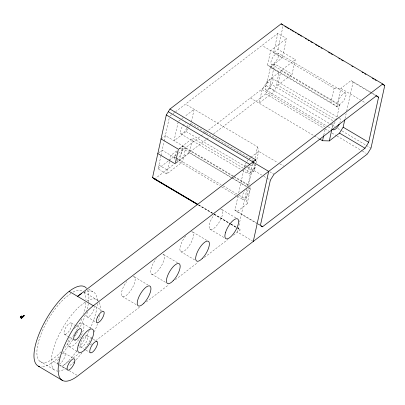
<?xml version="1.0" encoding="UTF-8"?>
<svg xmlns="http://www.w3.org/2000/svg" width="405" height="405" viewBox="0 0 405 405"><rect width="100%" height="100%" fill="white"/><g stroke="black" fill="none" stroke-linecap="round" stroke-linejoin="round"><path stroke-width="0.3" stroke-dasharray="2.02 1.52" d="M339.709 104.298L336.55 119.399M249.672 188.776L250.255 186.027M238.049 195.919L234.925 210.109L236.93 211.699L247.111 203.897L245.992 199.392L248.569 187.657M336.418 120.007L277.749 85.247L280.964 70.627L295.296 59.651L277.931 49.359L273.593 52.685L282.275 57.829L286.527 38.485L277.845 33.342L175.562 111.714M179.045 149.086L182.903 146.124L185.576 148.24L182.589 161.828L166.754 173.963L158.071 168.819L160.851 156.163M160.982 155.571L164.03 141.699M164.167 141.092L169.493 116.873M166.754 173.963L169.533 161.306M169.665 160.714L170.839 155.373L177.112 150.564M178.175 122.016L174.054 140.753L186.118 131.504L189.692 125.717M190.016 125.191L191.256 122.416M191.383 121.819L194.142 109.274L184.741 116.478M176.15 163.099L189.515 152.857L192.729 138.237L243.248 168.166M238.727 192.831L243.744 170.004M244.286 167.533L244.833 165.068L246.822 161.838M279.06 72.449L266.991 81.694L262.121 89.591L259.134 103.174L275.02 90.826L279.06 72.449L270.378 67.306L266.338 85.683L206.93 131.382M280.964 70.627L339.633 105.386L337.557 106.976L270.211 67.073L267.538 64.957L270.692 50.62L286.527 38.485M273.593 52.685L277.845 33.342M246.949 189.064L237.492 232.085L252.73 241.117M247.49 186.604L252.897 162.02M213.678 133.802L265.791 93.874L269.447 87.951L274.717 63.985L292.076 74.272L295.296 59.651M277.931 49.359L283.065 26.006M248.716 185.181L251.394 172.996L253.469 171.406L254.689 169.432L255.616 165.215M255.049 158.188L257.545 146.838L185.46 104.131M247.111 203.897L250.923 186.558M256.147 162.8L258.663 151.343L257.545 146.838M323.762 135.179L325.392 127.772M337.557 106.976L330.941 102.521L334.095 88.184L262.01 45.476M332.075 128.355L333.128 123.571L330.409 124.851M336.889 106.444L340.868 88.356L351.049 80.555L371.679 92.78M345.05 118.549L346.133 113.613M346.675 111.142L353.054 82.144L351.049 80.555M254.325 167.736L253.469 171.406L246.954 167.543M87.505 312.012L87.186 312.761A6.566 2.389 -59.4 0 0 90.457 315.353L91.474 314.153A6.566 2.389 -59.4 0 0 93.985 305.684L102.1 310.488M247.156 161.296L248.483 159.145L250.422 157.656M254.051 162.562L252.072 165.772L250.984 165.129M335.117 121.956L333.168 125.641A6.566 2.389 -59.4 0 0 332.601 128.233M170.12 115.886L172.596 113.992M173.087 113.613L175.066 112.094M178.802 121.029L181.273 119.136M181.769 118.756L184.245 116.858M161.033 138.93L165.372 135.609L182.736 145.896L179.521 160.517L176.266 158.588M270.211 67.073L282.275 57.829M158.785 152.812L162.157 150.23L175.724 158.264M270.378 67.306L274.717 63.985M178.878 148.848L192.729 138.237M158.071 168.819L168.465 160.856M168.956 160.476L176.408 154.766M178.408 153.232L200.424 136.363M200.926 135.984L203.928 133.68M204.424 133.301L206.428 131.767M154.553 179.106L174.094 164.131M176.099 162.597L206.165 139.563M206.666 139.178L209.172 137.26M277.749 85.247L292.076 74.272M250.908 157.287L258.663 151.343L277.668 162.602M69.164 361.063L62.147 366.439A45.962 16.732 -59.4 0 0 77.077 350.71M73.168 357.995L79.183 353.388M90.204 344.944L92.71 343.025M95.717 340.721L139.801 306.939M146.311 301.948L168.855 284.675M175.37 279.688L197.913 262.41M204.424 257.423L227.969 239.38M233.482 235.158L240.317 229.918L238.317 228.334L230.718 223.828M252.538 163.645L253.545 162.921M71.007 293.341L64.542 298.348A41.037 14.939 -59.4 0 0 36.936 350.816A41.037 14.939 -59.4 0 0 61.322 351.505M85.02 302.241L79.01 306.919A41.037 14.939 -59.4 0 0 54.042 346.867A41.037 14.939 -59.4 0 0 57.986 371.107M247.992 188.021L249.283 188.052L249.769 189.545A6.566 2.389 -59.4 0 1 246.093 197.346A6.566 2.389 -59.4 0 1 241.957 198.364A6.566 2.389 -59.4 0 1 244.909 190.74M334.095 88.184L340.868 88.356L360.415 99.939M278.235 53.136L276.828 53.136L273.856 55.829A6.566 2.389 -59.4 0 0 270.864 62.805L270.975 63.722A6.566 2.389 -59.4 0 0 272.752 64.299L275.724 61.606A6.566 2.389 -59.4 0 0 278.235 53.136L345.581 93.039A6.566 2.389 -59.4 0 1 343.07 101.508L340.099 104.201L338.696 104.201L271.345 64.299M345.581 93.039L344.179 93.039L341.207 95.732A6.566 2.389 -59.4 0 0 338.21 102.708L338.696 104.201M372.225 93.099L376.569 95.676M353.054 82.144L369.881 92.112M370.428 92.436L375.313 95.332M362.586 101.225L365.3 102.835M267.538 64.957L330.941 102.521M272.621 78.661A6.566 2.389 -59.4 0 1 269.092 88.33A6.566 2.389 -59.4 0 1 265.817 85.739A6.566 2.389 -59.4 0 1 272.621 78.661L338.884 117.921M266.991 81.694L334.343 121.596M266.338 85.683L275.02 90.826M269.447 87.951L330.723 124.259M331.265 124.578L334.52 126.507M337.775 128.436L341.567 130.683M342.109 131.002L370.995 148.119M265.736 89.824L327.65 126.507M328.197 126.831L332.54 129.408M262.121 89.591L325.524 127.155M265.791 93.874L324.44 128.623M324.982 128.942L328.784 131.195M332.044 133.123L336.388 135.7M336.93 136.019L361.913 150.822M362.455 151.141L366.257 153.394M250.452 98.03L313.87 135.599M314.412 135.923L319.287 138.809M279.84 163.888L283.642 166.141M190.993 123.611L254.396 161.175M269.659 171.69L274.003 174.261M244.833 165.068L247.546 166.673M248.088 166.997L261.66 175.036M263.832 176.322L270.348 180.185M186.118 131.504L246.407 167.224M243.79 168.49L251.394 172.996M180.655 133.787L241.491 169.827M242.033 170.151L248.007 173.689M182.903 146.124L233.417 176.053M233.958 176.372L249.166 185.384M185.576 148.24L233.801 176.818M234.348 177.137L248.979 185.804M181.936 148.149L232.445 178.073M232.991 178.397L248.199 187.409M189.515 152.857L231.341 177.638M231.883 177.962L246.549 186.649M173.907 156.684L176.62 158.289M177.162 158.613L221.064 184.619M223.231 185.905L238.403 194.896M238.945 195.215L245.992 199.392M176.676 160.279L219.581 185.698M221.753 186.983L236.96 195.995M237.507 196.319L242.392 199.214M158.897 165.063L167.579 170.206M234.925 210.109L257.732 223.621M258.274 223.94L260.445 225.231M236.93 211.699L257.56 223.919M258.106 224.243L259.732 225.205M221.996 209.674L236.15 218.062M198.688 204.854L213.891 213.86M214.432 214.184L230.172 223.509M198.683 205.067L230.167 223.722M230.708 224.041L237.224 227.904M237.765 228.223L239.395 229.19M198.521 205.158L213.719 214.159M214.265 214.483L230.546 224.132M231.093 224.451L237.062 227.99M237.603 228.314L240.317 229.918M209.942 229.215L224.092 237.598M192.775 232.07L206.925 240.454M180.716 251.606L194.871 259.99M163.549 254.461L177.704 262.845M151.495 273.998L166.192 282.705M134.328 276.853L147.936 284.912M122.269 296.389L136.424 304.773M88.644 289.135L92.851 291.63M84.032 292.162L97.433 300.1M87.095 316.847L96.83 322.613M82.747 323.398L91.398 328.526M71.32 323.048L75.649 325.615M76.191 325.934L79.977 328.177M87.374 335.765L92.78 338.97M93.322 339.289L96.567 341.212M64.436 334.211L68.759 336.778M69.301 337.097L74.166 339.982M80.484 346.928L85.349 349.814M85.89 350.133L90.219 352.694M69.063 346.579L77.173 351.388M64.709 353.13L72.819 357.939M53.728 361.452L66.506 369.021M69.225 370.631L76.844 375.146M59.444 365.254L67.554 370.064M39.908 361.306L54.376 369.876M254.497 164.126L254.689 169.432M191.459 231.736A11.492 4.182 -59.4 0 1 190.461 243.764A11.492 4.182 -59.4 0 1 180.235 251.004A11.492 4.182 -59.4 0 1 186.178 235.472M220.679 209.344A11.492 4.182 -59.4 0 1 222.396 215.09A11.492 4.182 -59.4 0 1 216.179 226.213L215.101 227.306A11.492 4.182 -59.4 0 1 209.37 224.502L209.755 223.069A11.492 4.182 -59.4 0 1 215.764 212.676M83.972 292.4A45.962 16.732 -59.4 0 1 97.337 301.345M97.316 303.558A45.962 16.732 -59.4 0 1 78.454 348.821M87.551 289.904A45.962 16.732 -59.4 0 1 88.437 302.986M88.351 303.507A45.962 16.732 -59.4 0 1 86.478 311.329M85.303 314.928A45.962 16.732 -59.4 0 1 79.917 327.478M77.684 331.7A45.962 16.732 -59.4 0 1 76.504 333.791M76.201 334.312A45.962 16.732 -59.4 0 1 75.279 335.861M72.718 339.922A45.962 16.732 -59.4 0 1 62.264 353.484M59.241 356.623A45.962 16.732 -59.4 0 1 41.072 366.854M133.012 276.519A11.492 4.182 -59.4 0 1 132.314 288.026A11.492 4.182 -59.4 0 1 122.057 296.182A11.492 4.182 -59.4 0 1 126.669 281.561M62.365 353.707A6.566 2.389 -59.4 0 1 64.623 357.215L63.98 358.714A6.566 2.389 -59.4 0 1 59.226 364.298M57.819 364.292A6.566 2.389 -59.4 0 1 59.378 357.215M74.287 328.683A13.461 4.901 -59.4 0 1 83.946 326.82A13.461 4.901 -59.4 0 1 73.558 345.318A13.461 4.901 -59.4 0 1 69.012 338.074M83.82 292.369A41.037 14.939 -59.4 0 1 85.971 299.578M85.9 302.454A41.037 14.939 -59.4 0 1 83.632 313.475M81.724 318.907A41.037 14.939 -59.4 0 1 64.866 347.495M73.062 292.066A41.037 14.939 -59.4 0 1 82.483 291.19M86.959 300.94A41.037 14.939 -59.4 0 1 100.258 312.26M99.832 315.12A41.037 14.939 -59.4 0 1 98.106 322.046M97.585 323.646A41.037 14.939 -59.4 0 1 94.041 332.535M91.743 337.228A41.037 14.939 -59.4 0 1 84.189 349.682M81.977 352.725A41.037 14.939 -59.4 0 1 74.505 361.407M74.074 361.832A41.037 14.939 -59.4 0 1 69.027 366.272M66.43 368.094A41.037 14.939 -59.4 0 1 59.074 371.061M162.957 254.173A11.492 4.182 -59.4 0 1 160.826 266.844A11.492 4.182 -59.4 0 1 151.05 273.466A11.492 4.182 -59.4 0 1 156.244 258.719M255.378 164.02A6.566 2.389 -59.4 0 1 254.811 166.612L252.386 170.996A6.566 2.389 -59.4 0 1 247.637 173.112A6.566 2.389 -59.4 0 1 250.518 165.22M187.874 125.317A6.566 2.389 -59.4 0 1 187.459 126.709M186.816 128.208A6.566 2.389 -59.4 0 1 181.511 133.964A6.566 2.389 -59.4 0 1 180.934 129.21A6.566 2.389 -59.4 0 1 186.143 122.624M179.592 148.726A6.566 2.389 -59.4 0 1 182.26 150.842A6.566 2.389 -59.4 0 1 177.39 158.735M175.046 159.312A6.566 2.389 -59.4 0 1 177.228 151.283M339.365 118.366A6.566 2.389 -59.4 0 1 339.886 122.649M65.838 334.211L65.038 334.408A6.566 2.389 -59.4 0 1 65.99 327.134A6.566 2.389 -59.4 0 1 71.695 323.625L71.806 324.547A6.566 2.389 -59.4 0 1 65.838 334.211M86.766 335.568L85.966 335.765A6.566 2.389 -59.4 0 0 80.003 345.435L80.114 346.351A6.566 2.389 -59.4 0 0 85.814 342.843A6.566 2.389 -59.4 0 0 86.766 335.568"/><path stroke-width="0.61" d="M23.971 315.789L22.219 317.171M22.083 316.999C18.524 321.788 28.274 312.068 22.351 316.568M20.417 317.196L20.62 316.877L20.417 317.196L21.171 317.707M23.93 315.763C25.211 314.457 17.795 320.233 21.465 316.042L22.483 316.644M21.389 317.55L22.442 316.74L22.366 317.206M21.293 318.138L20.25 317.515L20.503 317.404M20.382 316.912L21.465 316.042M21.273 318.077L21.252 317.252L20.534 316.826M21.252 317.252L21.02 317.925M21.531 316.345L21.587 316.538M197.979 204.834L154.553 179.106L152.548 177.522L166.303 114.959L169.958 109.036L281.197 23.804L382.745 83.967L384.75 85.556L370.995 148.119L367.34 154.037L77.932 375.789A45.962 16.732 -59.4 0 1 59.241 360.982A45.962 16.732 -59.4 0 1 93.342 305.724L382.745 83.967M253.277 241.441L268.682 171.371L252.897 162.02M344.776 119.784L343.146 127.185L339.496 133.108L329.316 140.91L322.537 140.737L323.625 135.797M329.316 140.91L331.811 129.549M368.666 142.307L378.569 97.261L376.569 95.676L274.003 174.261L270.348 180.185L260.445 225.231L262.45 226.815L365.011 148.225L368.666 142.307L343.146 127.185M23.546 316.113L23.824 316.194M21.227 317.454L20.539 317.085M255.165 160.755L255.722 159.848L169.958 109.036M20.275 317.535L21.313 316.74M21.181 317.647L20.26 317.474M255.722 159.848L77.552 296.369A45.962 16.732 -59.4 0 1 81.587 293.635M284.816 26.35L286.431 27.307M287.509 27.945L288.588 28.583M290.203 29.54L291.281 30.178M292.359 30.815L293.438 31.453M295.053 32.415L296.131 33.053M297.756 34.015L299.376 34.977M300.459 35.615L301.538 36.258M305.324 38.5L306.408 39.138M308.028 40.1L309.111 40.743M310.731 41.7L312.351 42.662M315.596 44.585L317.221 45.547M318.3 46.185L319.383 46.828M321.003 47.79L322.086 48.428M328.571 52.27L330.197 53.232M331.275 53.875L332.358 54.513M338.843 58.36L339.927 58.998M341.547 59.96L343.172 60.922M351.824 66.045L352.902 66.688M362.08 72.125L363.158 72.763M364.778 73.725L365.857 74.363M372.337 78.2L373.957 79.157M375.035 79.8L376.113 80.438M382.593 84.275L384.75 85.556M375.855 95.651L378.569 97.261M339.496 133.108L365.011 148.225M319.828 139.133L322.537 140.737M168.288 111.75L253.51 162.238M166.303 114.959L249.9 164.486M161.033 138.93L178.397 149.217L175.183 163.838L157.818 153.551M260.82 225.848L262.45 226.815M152.548 177.522L197.605 204.211M153.632 178.377L197.599 204.424M69.139 291.382L93.342 305.724M22.462 316.756L21.298 316.239M22.072 317.115L22.331 317.267M20.432 316.837L21.445 317.434M38.434 366.191L62.638 380.533M281.197 23.804L282.68 24.978M39.685 366.647A45.962 16.732 -59.4 0 1 47.279 317.485A45.962 16.732 -59.4 0 1 86.508 288.284M339.243 124.143A6.566 2.389 -59.4 0 1 332.713 129.149M78.18 345.592L77.795 347.222A13.461 4.901 -59.4 0 0 82.595 351.57L83.8 350.684A13.461 4.901 -59.4 0 0 93.094 335.922L93.479 334.292A13.461 4.901 -59.4 0 0 88.68 329.938L87.475 330.829A13.461 4.901 -59.4 0 0 78.18 345.592M225.539 232.419L225.155 233.852A11.492 4.182 -59.4 0 0 230.885 236.657L231.964 235.563A11.492 4.182 -59.4 0 0 238.484 223.069A11.492 4.182 -59.4 0 0 234.687 219.353L233.68 220.036A11.492 4.182 -59.4 0 0 225.539 232.419M74.358 362.986L73.715 364.48A6.566 2.389 -59.4 0 1 67.554 370.064A6.566 2.389 -59.4 0 1 70.065 361.589L71.088 360.394A6.566 2.389 -59.4 0 1 74.358 362.986M97.559 317.034L96.916 318.527A6.566 2.389 -59.4 0 0 100.187 321.119L101.209 319.925A6.566 2.389 -59.4 0 0 103.72 311.45A6.566 2.389 -59.4 0 0 97.559 317.034M75.573 339.982L74.773 340.18A6.566 2.389 -59.4 0 1 75.725 332.9A6.566 2.389 -59.4 0 1 81.43 329.392L81.542 330.313A6.566 2.389 -59.4 0 1 75.573 339.982M96.501 341.334L95.701 341.531A6.566 2.389 -59.4 0 0 89.733 351.201L89.844 352.117A6.566 2.389 -59.4 0 0 95.55 348.609A6.566 2.389 -59.4 0 0 96.501 341.334M202.378 258.339A11.492 4.182 -59.4 0 0 208.56 241.42A11.492 4.182 -59.4 0 0 196.658 253.803A11.492 4.182 -59.4 0 0 202.378 258.339M143.932 303.122A11.492 4.182 -59.4 0 0 150.113 286.203A11.492 4.182 -59.4 0 0 138.206 298.591A11.492 4.182 -59.4 0 0 143.932 303.122M173.158 280.731A11.492 4.182 -59.4 0 0 179.334 263.812A11.492 4.182 -59.4 0 0 167.432 276.195A11.492 4.182 -59.4 0 0 173.158 280.731"/></g></svg>
